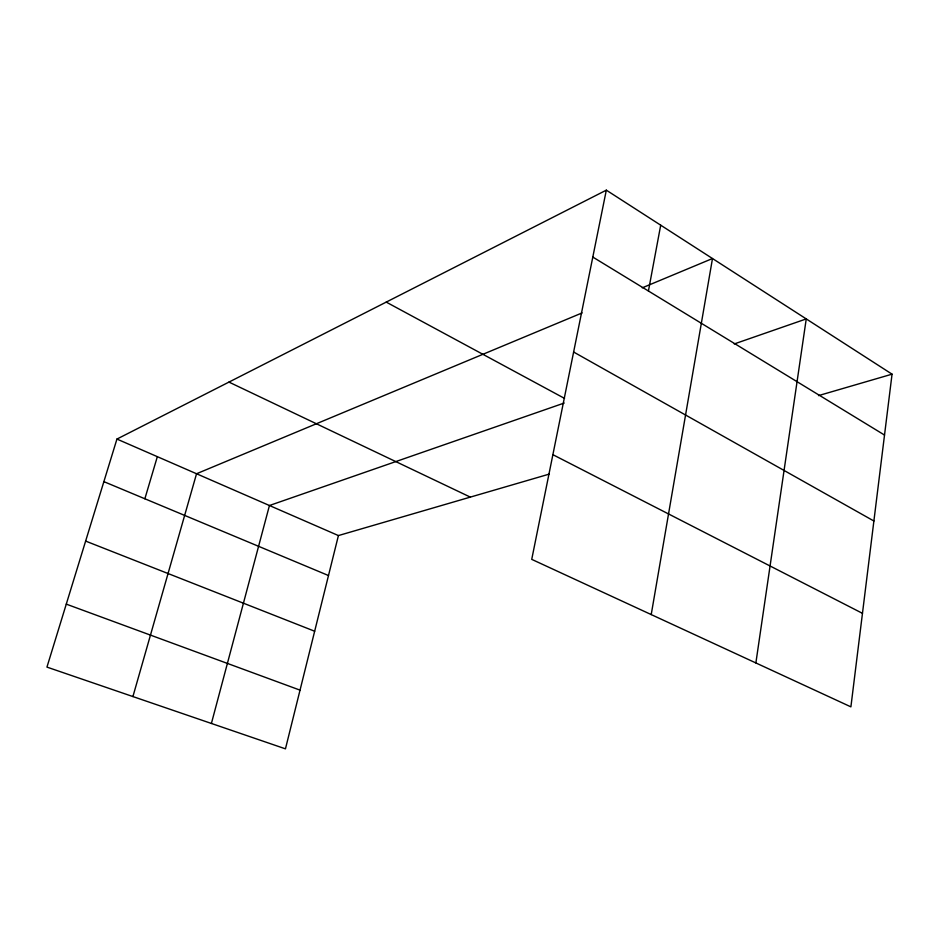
<?xml version="1.0" encoding="UTF-8"?>
<svg xmlns="http://www.w3.org/2000/svg" width="939" height="939" viewBox="0 0 939 939"><rect width="100%" height="100%" fill="white"/><g stroke="black" fill="none" stroke-linecap="round" stroke-linejoin="round"><path stroke-width="1.41" d="M892.05 374.168L850.898 706.856L531.732 559.362L606.324 190.159L892.05 374.168L818.503 395.612M755.872 662.946L806.249 318.92L734.239 343.944M651.22 614.576L712.49 258.53L642.276 287.815M648.426 290.996L660.704 225.184M549.35 474.078L338.416 535.57L285.456 748.841L46.95 667.101L116.941 439.065L606.324 190.159M211.404 723.464L269.446 505.511L564.186 403.054M132.915 696.562L196.544 473.749L582.11 312.922M144.864 498.773L157.341 456.659M66.282 604.129L300.034 690.142M85.625 541.087L314.659 631.231M103.877 481.637L328.497 575.537M116.941 439.065L338.416 535.57M228.952 382.091L470.333 497.118M552.883 454.676L862.471 613.343M386.222 302.1L564.55 398.406M573.623 352.019L873.892 521.004M592.802 257.063L884.515 435.05"/></g></svg>
